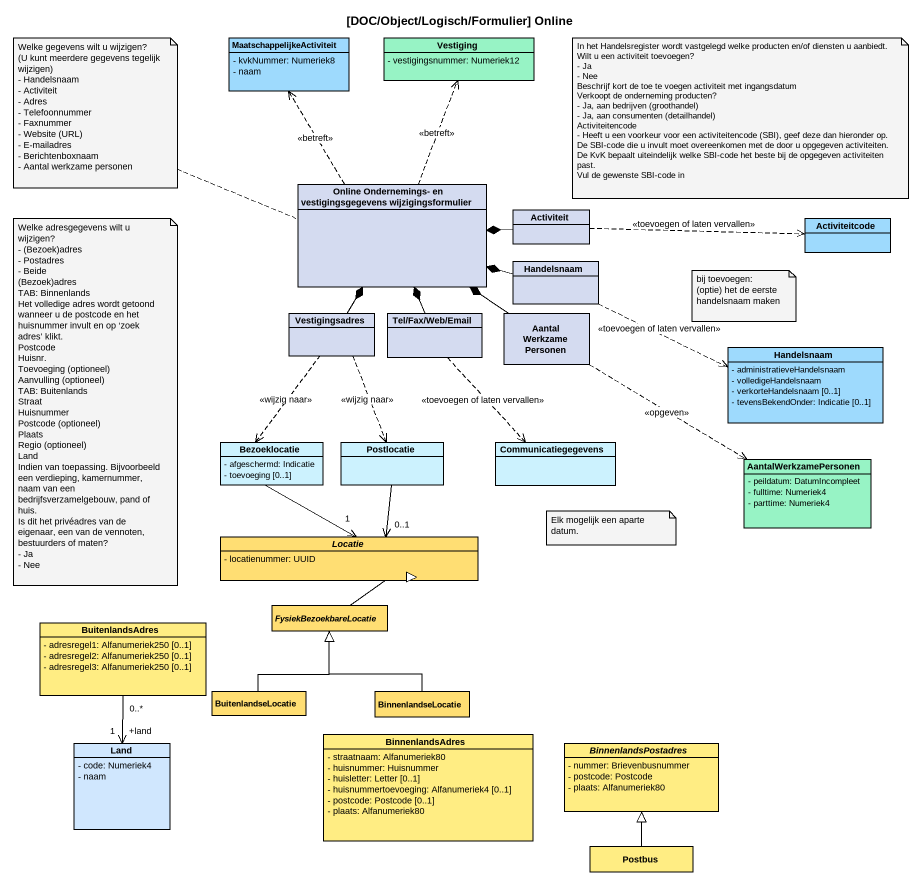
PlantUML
@startuml
title [DOC/Object/Logisch/Formulier] Online
hide circle
hide empty members
skinparam classAttributeIconSize 0
class MaatschappelijkeActiviteit #9EDAFD {
  - kvkNummer: Numeriek8
  - naam
}
class Vestiging #97F3C5 {
  - vestigingsnummer: Numeriek12
}
class "Online Ondernemings- en vestigingsgegevens wijzigingsformulier" as Online_Ondernemings_en #D4DBF0
class Activiteit #D4DBF0
class Activiteitcode #9EDAFD
class Handelsnaam #D4DBF0
class Vestigingsadres #D4DBF0
class "Tel/Fax/Web/Email" as Tel_Fax_Web_Email #D4DBF0
class "Aantal Werkzame Personen" as Aantal_Werkzame_Personen #D4DBF0
class "Handelsnaam" as Handelsnaam_2 #9EDAFD {
  - administratieveHandelsnaam
  - volledigeHandelsnaam
  - verkorteHandelsnaam [0..1]
  - tevensBekendOnder: Indicatie [0..1]
}
class Bezoeklocatie #CCF2FE {
  - afgeschermd: Indicatie
  - toevoeging [0..1]
}
class Postlocatie #CCF2FE
class Communicatiegegevens #CCF2FE
class AantalWerkzamePersonen #97F3C5 {
  - peildatum: DatumIncompleet
  - fulltime: Numeriek4
  - parttime: Numeriek4
}
abstract class Locatie #FFDE73 {
  - locatienummer: UUID
}
abstract class FysiekBezoekbareLocatie #FFDE73
class BuitenlandsAdres #FFED83 {
  - adresregel1: Alfanumeriek250 [0..1]
  - adresregel2: Alfanumeriek250 [0..1]
  - adresregel3: Alfanumeriek250 [0..1]
}
class BuitenlandseLocatie #FFDE73
class BinnenlandseLocatie #FFDE73
class Land #D0E7FE {
  - code: Numeriek4
  - naam
}
class BinnenlandsAdres #FFED83 {
  - straatnaam: Alfanumeriek80
  - huisnummer: Huisnummer
  - huisletter: Letter [0..1]
  - huisnummertoevoeging: Alfanumeriek4 [0..1]
  - postcode: Postcode [0..1]
  - plaats: Alfanumeriek80
}
abstract class BinnenlandsPostadres #FFED83 {
  - nummer: Brievenbusnummer
  - postcode: Postcode
  - plaats: Alfanumeriek80
}
class Postbus #FFED83
Online_Ondernemings_en .up.> MaatschappelijkeActiviteit : <<betreft>>
Online_Ondernemings_en .up.> Vestiging : <<betreft>>
Activiteit -left-* Online_Ondernemings_en
Activiteit .right.> Activiteitcode : <<toevoegen of laten vervallen>>
Handelsnaam -left-* Online_Ondernemings_en
Handelsnaam .right.> Handelsnaam_2 : <<toevoegen of laten vervallen>>
Vestigingsadres -up-* Online_Ondernemings_en
Vestigingsadres ..> Bezoeklocatie : <<wijzig naar>>
Vestigingsadres ..> Postlocatie : <<wijzig naar>>
Tel_Fax_Web_Email -up-* Online_Ondernemings_en
Tel_Fax_Web_Email ..> Communicatiegegevens : <<toevoegen of laten vervallen>>
Aantal_Werkzame_Personen -up-* Online_Ondernemings_en
Aantal_Werkzame_Personen .right.> AantalWerkzamePersonen : <<opgeven>>
Bezoeklocatie --> "1" Locatie
Postlocatie --> "0..1" Locatie
FysiekBezoekbareLocatie -up-|> Locatie
BuitenlandsAdres "0..*" --> "+land\n1" Land
BuitenlandseLocatie -up-|> FysiekBezoekbareLocatie
BinnenlandseLocatie -up-|> FysiekBezoekbareLocatie
Postbus -up-|> BinnenlandsPostadres
note left of Online_Ondernemings_en
  Welke gegevens wilt u wijzigen?
  (U kunt meerdere gegevens tegelijk wijzigen)
  - Handelsnaam
  - Activiteit
  - Adres
  - Telefoonnummer
  - Faxnummer
  - Website (URL)
  - E-mailadres
  - Berichtenboxnaam
  - Aantal werkzame personen
end note
note as N2
  In het Handelsregister wordt vastgelegd welke producten en/of diensten u aanbiedt.
  Wilt u een activiteit toevoegen?
  - Ja
  - Nee
  Beschrijf kort de toe te voegen activiteit met ingangsdatum
  Verkoopt de onderneming producten?
  - Ja, aan bedrijven (groothandel)
  - Ja, aan consumenten (detailhandel)
  Activiteitencode
  - Heeft u een voorkeur voor een activiteitencode (SBI), geef deze dan hieronder op. De SBI-code die u invult moet overeenkomen met de door u opgegeven activiteiten.
  De KvK bepaalt uiteindelijk welke SBI-code het beste bij de opgegeven activiteiten past.
  Vul de gewenste SBI-code in
end note
note as N3
  Welke adresgegevens wilt u wijzigen?
  - (Bezoek)adres
  - Postadres
  - Beide
  (Bezoek)adres
  TAB: Binnenlands
  Het volledige adres wordt getoond wanneer u de postcode en het huisnummer invult en op ‘zoek adres’ klikt.
  Postcode
  Huisnr.
  Toevoeging (optioneel)
  Aanvulling (optioneel)
  TAB: Buitenlands
  Straat
  Huisnummer
  Postcode (optioneel)
  Plaats
  Regio (optioneel)
  Land
  Indien van toepassing. Bijvoorbeeld een verdieping, kamernummer, naam van een bedrijfsverzamelgebouw, pand of huis.
  Is dit het privéadres van de eigenaar, een van de vennoten, bestuurders of maten?
  - Ja
  - Nee
end note
note as N4
  bij toevoegen:
  (optie) het de eerste handelsnaam maken
end note
note as N5
  Elk mogelijk een aparte datum.
end note
@enduml
